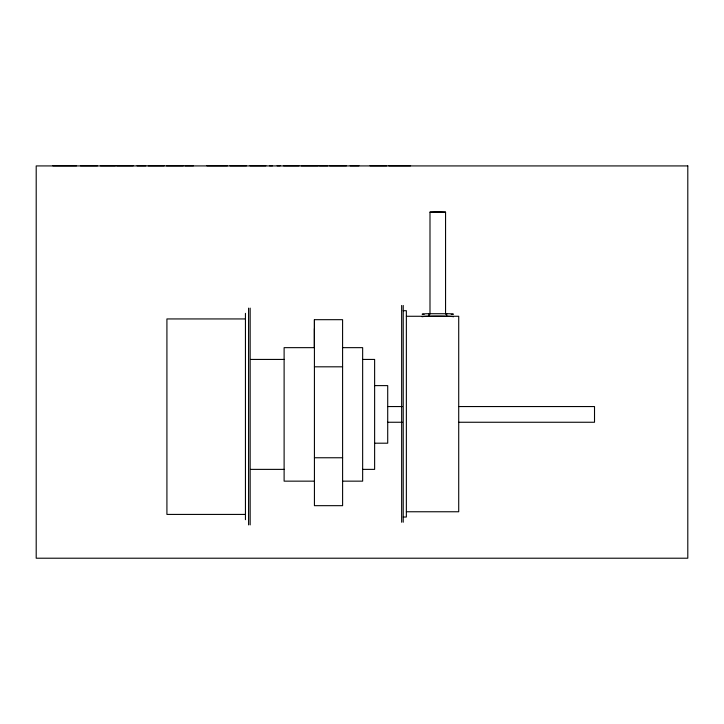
<?xml version="1.0" encoding="UTF-8"?>
<svg xmlns="http://www.w3.org/2000/svg" width="724" height="724" viewBox="0 0 724 724"><rect width="100%" height="100%" fill="white"/><g stroke="black" fill="none" stroke-linecap="round" stroke-linejoin="round"><path stroke-width="1.09" d="M314.415 347.737L314.415 319.682L342.588 319.682L342.606 505.669L314.433 505.669L314.415 319.682M429.993 314.144L429.993 212.132L437.893 211.833L445.559 212.141L445.559 314.153M445.559 212.141L429.993 212.132M451.26 314.46A15.702 0.606 0 0 0 449.052 313.727L426.843 313.718A15.702 0.606 0 0 0 424.056 314.442M52.825 165.787L76.572 165.787M80.427 165.787L97.514 165.787M100.419 165.787L115.388 165.787M116.736 165.787L133.234 165.787M137.044 165.787L145.832 165.787M148.23 165.787L164.131 165.787M166.439 165.787L183.272 165.787M185.045 165.787L193.444 165.787M206.883 165.787L227.463 165.787M230.006 165.787L246.495 165.787M249.988 165.787L265.889 165.787M269.518 165.787L272.559 165.787M277.111 165.787L280.197 165.787M283.555 165.787L299.012 165.787M301.211 165.787L318.288 165.787M319.42 165.787L327.818 165.787M329.628 165.787L346.461 165.787M350.154 165.787L358.941 165.787M370.018 165.787L386.716 165.787M388.851 165.787L410.608 165.787M403.223 310.696L406.363 310.696L406.363 517.026L403.223 517.026M406.363 316.27L458.717 316.27L458.717 511.759L406.363 511.759M245.445 318.94L166.918 318.94L166.918 514.42L245.445 514.42M314.406 347.656L284.116 347.656L284.116 481.152L314.406 481.152M342.452 347.656L362.652 347.656L362.652 481.152L342.452 481.152M250.495 359.43L284.27 359.43M362.624 359.43L374.625 359.43L374.625 469.378L362.624 469.378M314.424 366.815L342.597 366.815M374.625 385.611L387.711 385.611L387.711 443.197L374.625 443.197M387.711 406.553L402.408 406.553M458.907 406.553L594.513 406.553L594.513 422.255L458.907 422.255M387.711 422.255L402.408 422.255M314.433 457.758L342.597 457.758M250.495 469.378L284.27 469.378M314.415 328.624L314.424 347.357M446.681 313.655L446.681 316.27M428.916 313.655L428.916 316.27M403.223 305.465L403.223 522.239M401.648 305.465L401.648 522.239M250.16 308.125L250.16 524.9M248.585 308.125L248.585 524.9M245.445 313.356L245.445 519.687M422.074 316.759A15.702 0.606 0 0 1 426.843 316.334L430.137 316.243A15.702 0.606 0 0 1 445.839 316.252L449.052 316.343A15.702 0.606 0 0 1 453.477 316.777M687.8 165.923L36.2 165.923L36.2 558.213L687.8 558.213L687.8 165.923"/></g></svg>
